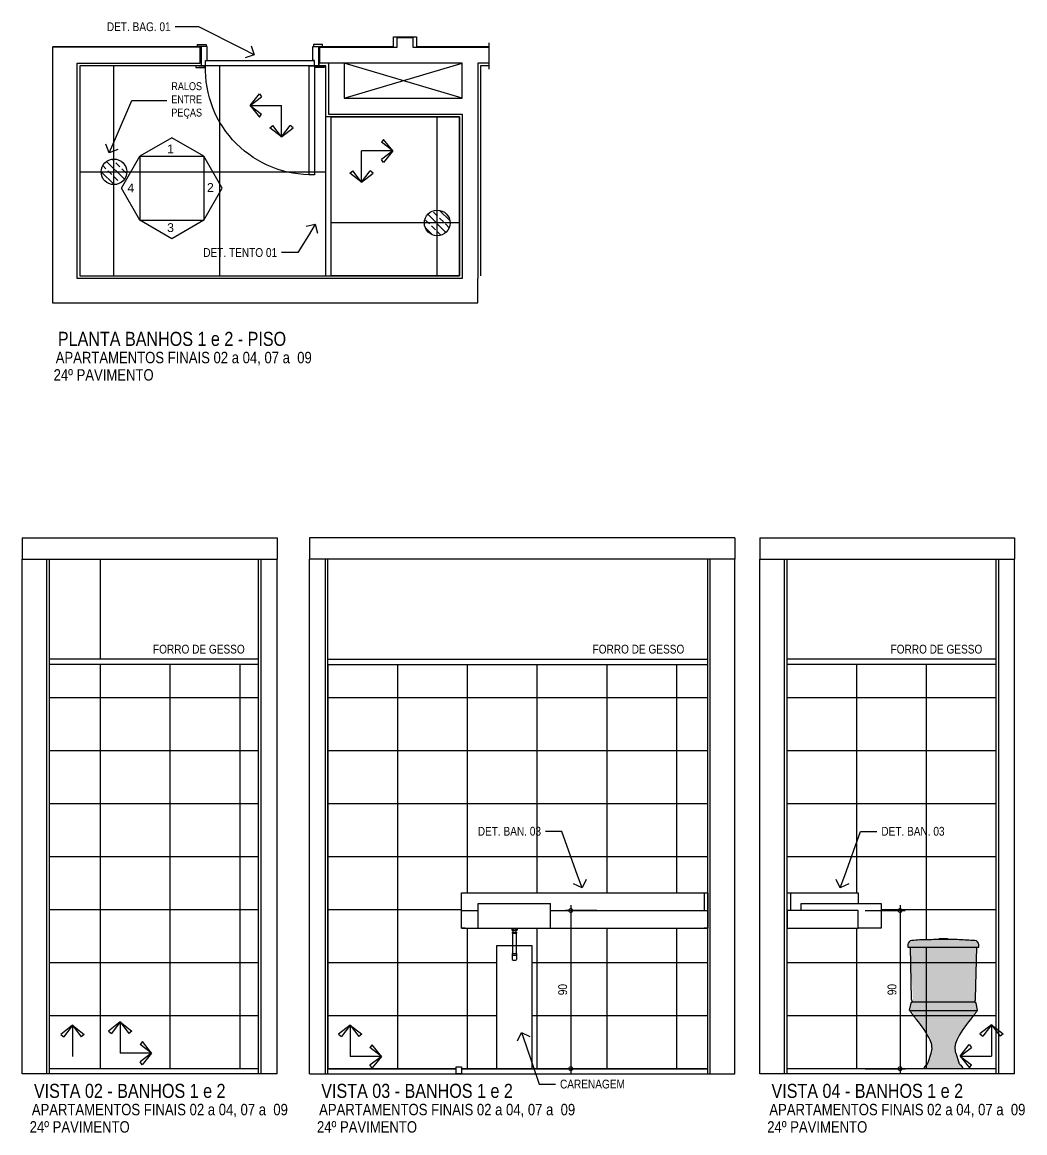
# Model space of a CAD drawing. Header units: metres. Extents: x 3 to 168, y -142 to 28.
# Drawn here: x 42.91 to 48.62, y -23.58 to -17.26 of the extents above; entities that cross this region are included whole.
import ezdxf
from ezdxf import colors
from ezdxf.entities.mleader import LeaderData, LeaderLine
from ezdxf.math import Vec2, Vec3

# ---------------------------------------------------------------- set-up
doc = ezdxf.new("R2010")
doc.units = ezdxf.units.M
doc.linetypes.add('DASHDOT', pattern=[1, 0.5, -0.25, 0, -0.25])
doc.linetypes.add('DASHEDX2', pattern=[1.5, 1, -0.5])
for name, color, linetype in [('AI-Marcenaria', 2, 'Continuous'), ('ARQ-ALV ACAB', 4, 'Continuous'), ('ARQ-ALV OSSO', 5, 'Continuous'), ('ARQ-AUX', 7, 'Continuous'), ('ARQ-AUX1', 1, 'Continuous'), ('ARQ-AUX2', 2, 'Continuous'), ('ARQ-CAX @ 1', 1, 'Continuous'), ('ARQ-CERÂMICA', 7, 'Continuous'), ('ARQ-DIM', 2, 'Continuous'), ('ARQ-PRJ', 7, 'DASHEDX2'), ('ARQ-SIM', 1, 'Continuous'), ('ARQ-TXT', 2, 'Continuous')]:
    doc.layers.add(name, color=color, linetype=linetype)
doc.styles.add('Adesa', font='ARIALN.TTF')
doc.styles.add('Arial', font='arial.ttf')
doc.dimstyles.new('ADESA 1-0025', dxfattribs={"dimtxt": 0.05, "dimasz": 0.045, "dimexe": 0.03, "dimexo": 0.04, "dimgap": 0.02, "dimtad": 1, "dimtoh": 1, "dimdec": 0, "dimlfac": 100, "dimzin": 4, "dimtxsty": 'Adesa', "dimblk": 'DOTSMALL', "dimcen": 1, "dimdle": 0.03, "dimclrd": 1, "dimclre": 1, "dimclrt": 256, "dimazin": 1, "dimtm": 1e-09, "dimtfac": 1, "dimtdec": 0, "dimtix": 1, "dimtmove": 2, "dimatfit": 0, "dimldrblk": 'DOTSMALL', "dimfxl": 0.8, "dimtvp": 2, "dimtolj": 1, "dimtzin": 0, "dimarcsym": 0})
pattern_1 = [(0, (43.3565, -23.2128), (0, 0.301625), [])]

# ---------------------------------------------------------------- blocks, each defined once
blk = doc.blocks.new('*U64')
for points in [[(-0.045, -0.03), (0.005, -0.03), (0.005, -0.04), (-0.045, -0.04)], [(0.665, -0.03), (0.615, -0.03), (0.615, -0.04), (0.665, -0.04)], [(-0.055, -0.16), (-0.005, -0.16), (-0.005, -0.15), (-0.055, -0.15)], [(0, -0.15), (0, -0.77), (0.03, -0.77), (0.03, -0.15)], [(0.675, -0.16), (0.625, -0.16), (0.625, -0.15), (0.675, -0.15)]]:
    blk.add_lwpolyline(points, close=True)
for points in [[(-0.04, -0.15), (0, -0.15), (0, -0.12), (0.01, -0.12), (0.01, -0.04), (-0.025, -0.04), (-0.025, -0.15)], [(0.66, -0.15), (0.62, -0.15), (0.62, -0.12), (0.61, -0.12), (0.61, -0.04), (0.645, -0.04), (0.645, -0.15)]]:
    blk.add_lwpolyline(points)
at = {"layer": 'ARQ-PRJ'}
blk.add_arc((0.0179, -0.1679), 0.6024, 268.29865, 1.70135, dxfattribs=at)
blk = doc.blocks.new('VISTA')
at = {"layer": 'ARQ-SIM'}
blk.add_lwpolyline([(-0.00525, -0.00909), (-0.00525, 0.00909), (0, 0)], close=True, dxfattribs=at)
at = {"layer": 'ARQ-SIM', "color": 5, "style": 'Adesa'}
blk.add_attdef('4', (-0.0019, -0.00135), '', height=0.0025, rotation=90, dxfattribs=at)
blk = doc.blocks.new('_Open90')
at = {"color": 0, "linetype": 'ByBlock', "lineweight": -2}
for p, q in [((0, 0), (-1, 0)), ((-0.5, 0.5), (0, 0)), ((0, 0), (-0.5, -0.5))]:
    blk.add_line(p, q, dxfattribs=at)
blk = doc.blocks.new('CP929_e')
h = blk.add_hatch(color=255)
h.dxf.hatch_style = 1
edge = h.paths.add_edge_path()
edge.add_line((-0.2008, 0.6911), (0.2008, 0.6911))
edge.add_line((0.2008, 0.6911), (0.2007, 0.706))
edge.add_arc((0.1775, 0.7059), 0.0232, 0.37381, 87.22967)
edge.add_arc((0.8026, 13.6236), 12.9097, 266.83094, 267.22967, ccw=False)
edge.add_arc((0.0251, -0.4194), 1.1548, 86.83094, 91.20233)
edge.add_arc((-0.2136, 10.9563), 10.2234, 270.68894, 271.20233, ccw=False)
edge.add_arc((-0.0771, -0.395), 1.1287, 90.68894, 95.2506)
edge.add_arc((-0.1791, 0.7056), 0.0234, 93.36347, 179.03178)
edge.add_line((-0.2025, 0.706), (-0.2026, 0.6928))
edge.add_line((-0.2026, 0.6928), (-0.2026, 0.6911))
edge.add_line((-0.2026, 0.6911), (-0.2008, 0.6911))
h = blk.add_hatch(color=255)
h.dxf.hatch_style = 1
h.paths.add_polyline_path([(0.19, 0.6911), (-0.19, 0.6911), (-0.183, 0.3966, 0.27163), (-0.1728, 0.38), (0.1728, 0.38, 0.27163), (0.183, 0.3966)])
edge = h.paths.add_edge_path()
edge.add_arc((0.1762, 0.3722), 0.0079, 11.58741, 90, ccw=False)
edge.add_line((0.1839, 0.3737), (0.1925, 0.3322))
edge.add_arc((0.19, 0.3317), 0.00247, -35.4858, 11.58741, ccw=False)
edge.add_arc((-0.451, 0.7887), 0.7897, 319.89583, 324.51388, ccw=False)
edge.add_arc((0.6061, -0.1016), 0.5923, 139.89614, 153.63505)
edge.add_arc((0.1638, 0.1176), 0.0987, 153.63507, 197.83963)
edge.add_line((0.0699, 0.0874), (0.0868, 0.0348))
edge.add_arc((0.1103, 0.0423), 0.0247, 197.84053, 235.7698)
edge.add_arc((0.0909, 0.0138), 0.00987, 34.0222, 55.76888, ccw=False)
edge.add_line((0.099, 0.0193), (0.1079, 0.0062))
edge.add_arc((0.1046, 0.0039), 0.00395, -90, 34.0313, ccw=False)
edge.add_line((0.1046, 0), (-0.1046, 0))
edge.add_arc((-0.1046, 0.0039), 0.00395, 145.96868, 270, ccw=False)
edge.add_line((-0.1079, 0.0062), (-0.099, 0.0193))
edge.add_arc((-0.0909, 0.0138), 0.00987, 124.22894, 145.97562, ccw=False)
edge.add_arc((-0.1103, 0.0423), 0.0247, 304.23111, 342.16038)
edge.add_line((-0.0868, 0.0348), (-0.0699, 0.0874))
edge.add_arc((-0.1638, 0.1176), 0.0987, 342.16044, 386.36499)
edge.add_arc((-0.6061, -0.1016), 0.5923, 26.36501, 40.10392)
edge.add_arc((0.451, 0.7887), 0.7897, 215.48579, 220.10384, ccw=False)
edge.add_arc((-0.19, 0.3317), 0.00247, 168.41164, 215.48486, ccw=False)
edge.add_line((-0.1925, 0.3322), (-0.1839, 0.3737))
edge.add_arc((-0.1762, 0.3722), 0.0079, 90, 168.41258, ccw=False)
edge.add_line((-0.1762, 0.38), (0.1762, 0.38))
edge = h.paths.add_edge_path()
edge.add_line((-0.19, 0.6911), (-0.183, 0.3966))
edge.add_arc((-0.1638, 0.3971), 0.0192, 181.31394, 242.15362)
edge = h.paths.add_edge_path()
edge.add_arc((-0.0018, -1.831), 2.5662, 89.96087, 93.97274)
edge.add_arc((-0.1782, 0.7056), 0.0234, 93.36347, 179.03178)
edge.add_line((-0.2016, 0.706), (-0.2017, 0.6928))
edge.add_arc((-0.1999, 0.6928), 0.00174, 180.28545, 270.64961)
edge.add_line((-0.1999, 0.6911), (-0.1971, 0.6911))
edge.add_line((-0.1971, 0.6911), (0.1971, 0.6911))
edge.add_line((0.1971, 0.6911), (0.1999, 0.6911))
edge.add_arc((0.1999, 0.6928), 0.00174, 269.3504, 359.71454)
edge.add_line((0.2017, 0.6928), (0.2016, 0.706))
edge.add_arc((0.1782, 0.7056), 0.0234, 0.96759, 86.6359)
edge.add_arc((0.0018, -1.8311), 2.5662, 86.02734, 90.03922)
for points in [[(-0.2008, 0.6911), (0.2008, 0.6911), (0.2007, 0.706, 0.398231), (0.1787, 0.729, -0.00174), (0.0889, 0.7337, 0.019076), (0.0009, 0.7352, -0.00224), (-0.0907, 0.7337, 0.019907), (-0.1804, 0.729, 0.39224), (-0.2025, 0.706), (-0.2026, 0.6928), (-0.2026, 0.6911)], [(0.1762, 0.38, -0.356146), (0.1839, 0.3737), (0.1925, 0.3322, -0.208334), (0.1921, 0.3302, -0.020153), (0.1531, 0.2799, 0.060019), (0.0754, 0.1614, 0.195307), (0.0699, 0.0874), (0.0868, 0.0348, 0.167025), (0.0964, 0.0219, -0.095174), (0.099, 0.0193), (0.1079, 0.0062, -0.601047), (0.1046, 0), (-0.1046, 0, -0.601047), (-0.1079, 0.0062), (-0.099, 0.0193, -0.095174), (-0.0964, 0.0219, 0.167025), (-0.0868, 0.0348), (-0.0699, 0.0874, 0.195307), (-0.0754, 0.1614, 0.060019), (-0.1531, 0.2799, -0.020153), (-0.1921, 0.3302, -0.208334), (-0.1925, 0.3322), (-0.1839, 0.3737, -0.356146), (-0.1762, 0.38)]]:
    blk.add_lwpolyline(points, format="xyb", close=True)
at = {"ltscale": 0.016708}
blk.add_lwpolyline([(-0.0237, 0.7353), (-0.0237, 0.7386, -0.407176), (-0.0218, 0.7406, -0.006022), (0, 0.7409, -0.006022), (0.0218, 0.7406, -0.407176), (0.0237, 0.7386), (0.0237, 0.7352)], format="xyb", dxfattribs=at)
for points in [[(-0.19, 0.6911), (-0.183, 0.3966, 0.27188), (-0.1728, 0.38)], [(0.1728, 0.38, 0.27188), (0.183, 0.3966), (0.19, 0.6911)]]:
    blk.add_lwpolyline(points, format="xyb")
for points in [[(-0.19, 0.6911), (0.19, 0.6911)], [(-0.19, 0.3317), (0.19, 0.3317)]]:
    blk.add_lwpolyline(points)
at = {"linetype": 'DASHDOT', "ltscale": 6.24726e-05}
blk.add_lwpolyline([(0.0866, 0.1829), (0.0866, 0.1829)], dxfattribs=at)
blk = doc.blocks.new('PL RALO')
at = {"layer": 'ARQ-AUX2'}
h = blk.add_hatch(dxfattribs=at)
h.set_pattern_fill('BRASS', color=8, scale=0.01, angle=315)
h.set_pattern_definition([(315, (-278.116365, 1040.018154), (0.0449012806, 0.0449012806), []), (315, (-278.093914, 1040.040605), (0.0449012806, 0.0449012806), [0.03175, -0.015875])])
edge = h.paths.add_edge_path()
edge.add_arc((0, 0), 0.0729, 270, 630)
blk.add_circle((0, 0), 0.0729, dxfattribs=at)
blk = doc.blocks.new('Seta para pag.piso')
for p, q in [((0, 0.1126), (-0.0418, 0.0796)), ((0, 0.1126), (-0.0312, 0.0715)), ((0, 0.1126), (0, 0)), ((0, 0.1126), (0.0418, 0.0795)), ((0, 0.1126), (0.0312, 0.0715)), ((-0.1126, 0), (-0.0795, 0.0418)), ((-0.0795, 0.0418), (-0.0715, 0.0312)), ((-0.0418, 0.0796), (-0.0312, 0.0715)), ((0.0418, 0.0795), (0.0312, 0.0715)), ((-0.1126, 0), (-0.0715, 0.0312)), ((-0.1126, 0), (0, 0)), ((-0.1126, 0), (-0.0796, -0.0418)), ((-0.1126, 0), (-0.0715, -0.0312)), ((-0.0796, -0.0418), (-0.0715, -0.0312))]:
    blk.add_line(p, q)
blk = doc.blocks.new('_DotSmall')
at = {"color": 0, "linetype": 'ByBlock', "const_width": 0.5}
blk.add_lwpolyline([(-0.0625, 0, 1), (0.0625, 0, 1)], format="xyb", close=True, dxfattribs=at)
blk = doc.blocks.new('*D599')
at = {"layer": 'ARQ-DIM', "color": 1, "lineweight": -2, "transparency": 16777216}
for p, q in [((46.0319, -22.2828), (46.0319, -23.2428)), ((46.1809, -22.3128), (46.0019, -22.3128)), ((46.1809, -23.2128), (46.0019, -23.2128))]:
    blk.add_line(p, q, dxfattribs=at)
at = {"layer": 'Defpoints', "color": 0, "transparency": 16777216}
for p in [(46.2209, -22.3128), (46.0319, -23.2128), (46.2209, -23.2128)]:
    blk.add_point(p, dxfattribs=at)
at = {"layer": 'ARQ-DIM', "color": 1, "lineweight": -2, "transparency": 16777216, "xscale": 0.045, "yscale": 0.045, "zscale": 0.045}
for p, rotation in [((46.0319, -22.3128), 90), ((46.0319, -23.2128), 270)]:
    blk.add_blockref('_DotSmall', p, dxfattribs=dict(at, rotation=rotation))
at = {"layer": 'ARQ-DIM', "transparency": 16777216, "insert": (45.9864, -22.7628), "char_height": 0.05, "attachment_point": 5, "rotation": 90, "style": 'Adesa'}
blk.add_mtext('\\A1;90', dxfattribs=at)
blk = doc.blocks.new('*D600')
at = {"layer": 'ARQ-DIM', "color": 1, "lineweight": -2, "transparency": 16777216}
for p, q in [((47.9054, -22.2828), (47.9054, -23.2428)), ((47.7073, -22.3128), (47.9354, -22.3128)), ((47.7073, -23.2128), (47.9354, -23.2128))]:
    blk.add_line(p, q, dxfattribs=at)
at = {"layer": 'Defpoints', "color": 0, "transparency": 16777216}
for p in [(47.6673, -22.3128), (47.6673, -23.2128), (47.9054, -23.2128)]:
    blk.add_point(p, dxfattribs=at)
at = {"layer": 'ARQ-DIM', "color": 1, "lineweight": -2, "transparency": 16777216, "xscale": 0.045, "yscale": 0.045, "zscale": 0.045}
for p, rotation in [((47.9054, -22.3128), 90), ((47.9054, -23.2128), 270)]:
    blk.add_blockref('_DotSmall', p, dxfattribs=dict(at, rotation=rotation))
at = {"layer": 'ARQ-DIM', "transparency": 16777216, "insert": (47.8599, -22.7628), "char_height": 0.05, "attachment_point": 5, "rotation": 90, "style": 'Adesa'}
blk.add_mtext('\\A1;90', dxfattribs=at)
blk = doc.blocks.new('A$C6d6dbca2')
for p, q in [((0.0661, 0.1781), (0, 0.1259)), ((0.0661, 0.1781), (0.0168, 0.1131)), ((0.0661, 0.1781), (0.0661, 0)), ((0.0661, 0.1781), (0.1323, 0.1259)), ((0.0661, 0.1781), (0.1155, 0.1132)), ((0, 0.1259), (0.0168, 0.1131)), ((0.1323, 0.1259), (0.1155, 0.1132))]:
    blk.add_line(p, q)
blk = doc.blocks.new('AREAS MOLHADAS')
at = {"layer": 'ARQ-CERÂMICA'}
h = blk.add_hatch(dxfattribs=at)
h.set_pattern_fill('NET', color=256, scale=0.19)
h.set_pattern_definition([(0, (44.6389, -17.5056), (0, 0.60325), []), (90, (44.6389, -17.5056), (-0.60325, 4e-17), [])])
h.paths.add_polyline_path([(44.6389, -17.5056), (43.2389, -17.5056), (43.2389, -18.7006), (44.6389, -18.7006)])
h = blk.add_hatch(dxfattribs=at)
h.set_pattern_fill('NET', color=256, scale=0.19)
h.set_pattern_definition([(0, (44.6689, -17.7956), (0, 0.60325), []), (90, (44.6689, -17.7956), (-0.60325, 4e-17), [])])
h.paths.add_polyline_path([(44.6689, -17.7956), (45.3989, -17.7956), (45.3989, -18.7006), (44.6689, -18.7006)])
h = blk.add_hatch(dxfattribs=at)
h.set_pattern_fill('LINE', color=256, scale=0.095)
h.set_pattern_definition(pattern_1)
h.paths.add_polyline_path([(43.3565, -20.9128), (43.0665, -20.9128), (43.0665, -23.2128), (43.3565, -23.2128)])
h = blk.add_hatch(dxfattribs=at)
h.set_pattern_fill('LINE', color=256, scale=0.095)
h.set_pattern_definition(pattern_1)
h.paths.add_polyline_path([(44.2565, -20.9128), (43.3565, -20.9128), (43.3565, -23.2128), (44.2565, -23.2128)])
h = blk.add_hatch(dxfattribs=at)
h.set_pattern_fill('LINE', color=256, scale=0.125, angle=90)
h.set_pattern_definition([(90, (43.3565, -23.2128), (-0.396875, 2e-17), [])])
h.paths.add_polyline_path([(44.2565, -20.9128), (43.3565, -20.9128), (43.3565, -23.2128), (44.2565, -23.2128)])
h = blk.add_hatch(dxfattribs=at)
h.set_pattern_fill('LINE', color=256, scale=0.095)
h.set_pattern_definition([(0, (44.651, -23.2128), (0, 0.301625), [])])
h.paths.add_polyline_path([(46.811, -22.4128), (46.791, -22.4128), (45.7267, -22.4128), (45.7267, -22.4255), (45.7204, -22.4255), (45.7204, -22.4356), (45.723, -22.4356), (45.723, -22.442), (45.7212, -22.442), (45.7212, -22.5128), (45.811, -22.5128), (45.811, -23.1782), (45.8229, -23.2128), (46.811, -23.2128)], flags=17)
h.paths.add_polyline_path([(46.811, -20.9128), (44.651, -20.9128), (44.651, -23.2128), (45.381, -23.2128), (45.381, -23.2028), (45.411, -23.2028), (45.411, -23.2128), (45.611, -23.2128), (45.611, -22.5128), (45.7011, -22.5128), (45.7011, -22.442), (45.6993, -22.442), (45.6993, -22.4356), (45.7028, -22.4255), (45.6965, -22.4255), (45.6965, -22.4128), (45.411, -22.4128), (45.411, -22.2128), (45.431, -22.2128), (46.811, -22.2128)])
h = blk.add_hatch(dxfattribs=at)
h.set_pattern_fill('LINE', color=256, scale=0.125, angle=90)
h.set_pattern_definition([(90, (44.651, -23.2128), (-0.396875, 2e-17), [])])
h.paths.add_polyline_path([(46.811, -22.4128), (45.916, -22.4128), (45.506, -22.4128), (45.411, -22.4128), (45.411, -22.2128), (45.431, -22.2128), (46.811, -22.2128), (46.811, -20.9128), (44.651, -20.9128), (44.651, -23.2128), (45.381, -23.2128), (45.381, -23.2028), (45.411, -23.2028), (45.411, -23.2128), (45.611, -23.2128), (45.611, -22.5128), (45.7011, -22.5128), (45.7011, -22.442), (45.6993, -22.442), (45.6993, -22.4356), (45.7028, -22.4356), (45.7028, -22.4255), (45.6965, -22.4255), (45.6965, -22.416), (45.6978, -22.4128), (45.6978, -22.416), (45.6965, -22.416), (45.6965, -22.4255), (45.7204, -22.4255), (45.7204, -22.4356), (45.723, -22.4356), (45.723, -22.442), (45.7212, -22.442), (45.7212, -22.5128), (45.811, -22.5128), (45.811, -23.1782), (45.8229, -23.2128), (46.811, -23.2128)])
h.paths.add_polyline_path([(45.7267, -22.4255), (45.7267, -22.416), (45.7252, -22.4128), (45.7252, -22.416)], flags=16)
h = blk.add_hatch(dxfattribs=at)
h.set_pattern_fill('LINE', color=256, scale=0.095)
h.set_pattern_definition([(0, (48.4524, -23.2128), (0, 0.301625), [])])
h.paths.add_polyline_path([(48.4524, -20.9128), (47.2624, -20.9128), (47.2624, -22.2128), (47.2824, -22.2128), (47.6673, -22.2128), (47.6673, -22.2728), (47.7973, -22.2728), (47.7973, -22.4128), (47.6673, -22.4128), (47.6673, -22.4128), (47.2624, -22.4128), (47.2624, -23.2128), (48.4524, -23.2128)])
h.paths.add_polyline_path([(48.1533, -22.4776, -0.004524), (48.1741, -22.4761, 0.986583), (48.1742, -22.4722, 0.006022), (48.1524, -22.4719, 0.006022), (48.1306, -22.4722, 1.488388), (48.1307, -22.4781, 0.000551)], flags=16)
h = blk.add_hatch(dxfattribs=at)
h.set_pattern_fill('LINE', color=256, scale=0.125, angle=90)
h.set_pattern_definition([(90, (48.4524, -23.2128), (-0.396875, 2e-17), [])])
h.paths.add_polyline_path([(48.4524, -20.9128), (47.2624, -20.9128), (47.2624, -22.2128), (47.2824, -22.2128), (47.6673, -22.2128), (47.6673, -22.2728), (47.7973, -22.2728), (47.7973, -22.4128), (47.6673, -22.4128), (47.6673, -22.4128), (47.2624, -22.4128), (47.2624, -23.2128), (48.4524, -23.2128)])
h.paths.add_polyline_path([(47.9712, -22.4839, -0.020081), (48.0617, -22.4791, 0.001639), (48.1287, -22.4781), (48.1287, -22.4722, -0.006555), (48.1524, -22.4719, -0.006555), (48.1761, -22.4722), (48.1761, -22.4774, -0.014135), (48.2413, -22.4791, 0.00174), (48.3311, -22.4838, -0.398231), (48.3531, -22.5068), (48.3532, -22.5217), (47.9516, -22.5217), (47.9498, -22.5217), (47.9499, -22.5073, -0.388381)], flags=16)
at = {"ltscale": 0.475}
blk.add_lwpolyline([(47.6673, -22.4078), (47.6673, -22.3128), (47.3478, -22.3128)], dxfattribs=at)
at = {"layer": 'AI-Marcenaria'}
blk.add_lwpolyline([(47.2624, -22.4128), (47.6673, -22.4128), (47.6673, -22.3128), (47.2624, -22.3128)], close=True, dxfattribs=at)
at = {"layer": 'ARQ-ALV ACAB'}
for p, q in [((45.0239, -17.3956), (45.0239, -17.3406)), ((45.0239, -17.3406), (45.1539, -17.3406)), ((45.1539, -17.3406), (45.1539, -17.3956)), ((44.5989, -17.5056), (44.5989, -17.3956)), ((44.5989, -17.3956), (45.0239, -17.3956)), ((45.1539, -17.3956), (45.5676, -17.3956)), ((44.6389, -17.5056), (44.5989, -17.5056)), ((44.6389, -17.7956), (44.6389, -17.5056)), ((45.5676, -17.5056), (45.5189, -17.5056)), ((45.5189, -17.5056), (45.5189, -18.7006)), ((45.3989, -17.7956), (44.6389, -17.7956)), ((45.3989, -18.7006), (45.3989, -17.7956)), ((44.6489, -18.7006), (45.3989, -18.7006)), ((43.0665, -23.2428), (43.0665, -20.3128)), ((44.2565, -23.2428), (44.2565, -20.3128)), ((44.651, -23.2428), (44.651, -20.3128)), ((46.811, -23.2428), (46.811, -20.3128)), ((47.2624, -23.2428), (47.2624, -20.3128)), ((48.4524, -23.2428), (48.4524, -20.3128)), ((44.2565, -23.2128), (43.0665, -23.2128)), ((44.651, -23.2128), (45.381, -23.2128)), ((45.411, -23.2128), (46.811, -23.2128)), ((48.4524, -23.2128), (47.2624, -23.2128))]:
    blk.add_line(p, q, dxfattribs=at)
blk.add_lwpolyline([(43.0832, -17.3956), (43.0982, -17.3956), (43.9289, -17.3956), (43.9289, -17.5056), (43.2389, -17.5056), (43.2389, -18.7006), (44.6489, -18.7006)], dxfattribs=at)
blk.add_lwpolyline([(45.381, -23.2028), (45.411, -23.2028), (45.411, -23.2428), (45.381, -23.2428)], close=True, dxfattribs=at)
at = {"layer": 'ARQ-ALV OSSO'}
for p, q in [((42.9115, -23.2428), (42.9115, -20.3128)), ((43.0515, -23.2428), (43.0515, -20.3128)), ((44.2715, -23.2428), (44.2715, -20.3128)), ((44.3615, -23.2428), (44.3615, -20.3128)), ((44.546, -23.2428), (44.546, -20.3128)), ((44.636, -23.2428), (44.636, -20.3128)), ((46.826, -23.2428), (46.826, -20.3128)), ((46.966, -23.2428), (46.966, -20.3128)), ((47.1074, -23.2428), (47.1074, -20.3128)), ((47.2474, -23.2428), (47.2474, -20.3128)), ((48.4674, -23.2428), (48.4674, -20.3128)), ((48.5574, -23.2428), (48.5574, -20.3128)), ((44.3615, -23.2428), (42.9115, -23.2428)), ((44.546, -23.2428), (46.966, -23.2428)), ((48.5574, -23.2428), (47.1074, -23.2428))]:
    blk.add_line(p, q, dxfattribs=at)
for points in [[(45.4139, -17.4906), (44.6039, -17.4906), (44.6039, -17.4006), (45.0439, -17.4006), (45.0439, -17.3456), (45.1339, -17.3456), (45.1339, -17.4006), (45.5676, -17.4006)], [(43.2239, -17.4006), (43.0839, -17.4006), (43.0839, -18.7156), (43.0839, -18.8556), (45.5039, -18.8556), (45.5039, -18.7156)], [(45.4139, -18.7156), (43.2239, -18.7156), (43.2239, -17.4906), (43.9239, -17.4906), (43.9239, -17.4006), (43.2389, -17.4006), (43.2239, -17.4006)], [(44.6539, -17.4906), (44.6539, -17.7806), (45.4139, -17.7806), (45.4139, -18.7156)], [(45.5676, -17.4906), (45.5039, -17.4906), (45.5039, -18.7156)]]:
    blk.add_lwpolyline(points, dxfattribs=at)
blk.add_lwpolyline([(45.4139, -17.4906), (44.7439, -17.4906), (44.7439, -17.6906), (45.4139, -17.6906)], close=True, dxfattribs=at)
at = {"layer": 'ARQ-AUX'}
blk.add_lwpolyline([(45.5676, -17.5253), (45.5676, -17.3752)], dxfattribs=at)
at = {"layer": 'ARQ-AUX1'}
for p, q in [((44.2565, -20.8828), (43.0665, -20.8828)), ((44.2565, -20.9128), (43.0665, -20.9128)), ((44.651, -20.8828), (46.811, -20.8828)), ((44.651, -20.9128), (46.811, -20.9128)), ((48.4524, -20.8828), (47.2624, -20.8828)), ((48.4524, -20.9128), (47.2624, -20.9128))]:
    blk.add_line(p, q, dxfattribs=at)
for points in [[(43.9539, -17.4756), (44.5739, -17.4756)], [(44.5739, -17.5056), (43.9539, -17.5056)], [(44.6389, -18.7006), (44.6389, -17.7956)], [(44.6689, -18.7006), (44.6689, -17.7956)]]:
    blk.add_lwpolyline(points, dxfattribs=at)
blk.add_lwpolyline([(45.611, -22.5128), (45.811, -22.5128), (45.811, -23.2128), (45.611, -23.2128)], close=True, dxfattribs=at)
at = {"layer": 'ARQ-AUX2'}
for p, q in [((42.9115, -20.1928), (44.3615, -20.1928)), ((46.966, -20.1928), (44.546, -20.1928)), ((47.1074, -20.1928), (48.5574, -20.1928)), ((42.9115, -20.3128), (44.3615, -20.3128)), ((43.3565, -20.8828), (43.3565, -20.3128)), ((46.966, -20.3128), (44.546, -20.3128)), ((47.1074, -20.3128), (48.5574, -20.3128)), ((43.3565, -23.2128), (43.3565, -20.9128)), ((45.411, -22.2128), (46.811, -22.2128)), ((45.411, -22.4128), (45.411, -22.2128)), ((45.411, -22.2128), (45.431, -22.2128)), ((46.791, -22.2128), (46.791, -22.3128)), ((45.506, -22.2728), (45.916, -22.2728)), ((45.506, -22.4128), (45.506, -22.2728)), ((45.916, -22.4128), (45.916, -22.2728)), ((45.411, -22.3128), (45.506, -22.3128)), ((45.916, -22.3128), (46.811, -22.3128)), ((45.411, -22.4128), (46.811, -22.4128)), ((45.431, -22.4128), (45.411, -22.4128)), ((45.6965, -22.416), (45.7267, -22.416)), ((45.6965, -22.416), (45.6965, -22.4255)), ((45.6965, -22.4255), (45.7267, -22.4255)), ((45.6978, -22.4128), (45.6978, -22.416)), ((45.7028, -22.416), (45.7028, -22.4255)), ((45.7028, -22.4255), (45.7028, -22.4356)), ((45.7204, -22.416), (45.7204, -22.4255)), ((45.7204, -22.4255), (45.7204, -22.4361)), ((45.7252, -22.4128), (45.7252, -22.416)), ((45.7267, -22.416), (45.7267, -22.4255)), ((45.6993, -22.4356), (45.6993, -22.442)), ((45.6993, -22.4356), (45.723, -22.4356)), ((45.6993, -22.442), (45.723, -22.442)), ((45.7011, -22.442), (45.7011, -22.5572)), ((45.7212, -22.442), (45.7212, -22.5572)), ((45.723, -22.4356), (45.723, -22.442)), ((45.6985, -22.5572), (45.6985, -22.5666)), ((45.6985, -22.5572), (45.7236, -22.5572)), ((45.7236, -22.5572), (45.7236, -22.5666)), ((45.6985, -22.5666), (45.7236, -22.5666)), ((45.6997, -22.5666), (45.6997, -22.5914)), ((45.7228, -22.5666), (45.7228, -22.5914))]:
    blk.add_line(p, q, dxfattribs=at)
for points in [[(42.9115, -20.1928), (42.9115, -20.3128)], [(44.3615, -20.1928), (44.3615, -20.3128)], [(44.546, -20.1928), (44.546, -20.3128)], [(46.966, -20.1928), (46.966, -20.3128)], [(47.1074, -20.1928), (47.1074, -20.3128)], [(48.5574, -20.1928), (48.5574, -20.3128)], [(46.791, -22.2128), (46.811, -22.2128), (46.811, -22.4128), (46.791, -22.4128)], [(47.5673, -22.3128), (47.5673, -22.3128), (47.2624, -22.3128), (47.2624, -22.2128), (47.3857, -22.2128)], [(47.2824, -22.2128), (47.6673, -22.2128), (47.6673, -22.2728)], [(47.3478, -22.3128), (47.3424, -22.3128), (47.3424, -22.2728), (47.7973, -22.2728), (47.7973, -22.4128), (47.6673, -22.4128)]]:
    blk.add_lwpolyline(points, dxfattribs=at)
blk.add_lwpolyline([(47.2624, -22.2128), (47.2824, -22.2128), (47.2824, -22.3128), (47.2624, -22.3128)], close=True, dxfattribs=at)
blk.add_arc((45.7112, -22.5799), 0.0163, 225, 315, dxfattribs=at)
at = {"layer": 'ARQ-CERÂMICA'}
for points in [[(44.6389, -17.5056), (43.2389, -17.5056), (43.2389, -18.7006), (44.6389, -18.7006)], [(44.6689, -17.7956), (45.3989, -17.7956), (45.3989, -18.7006), (44.6689, -18.7006)]]:
    blk.add_lwpolyline(points, close=True, dxfattribs=at)
at = {"layer": 'ARQ-SIM'}
for points in [[(45.4139, -17.6906), (44.7439, -17.4906)], [(44.7439, -17.6906), (45.4139, -17.4906)]]:
    blk.add_lwpolyline(points, dxfattribs=at)
at = {"layer": 'ARQ-AUX2'}
blk.add_blockref('CP929_e', (48.1524, -23.2128), dxfattribs=at)
at = {"layer": 'ARQ-CAX @ 1', "xscale": -1}
blk.add_blockref('*U64', (44.5739, -17.3556), dxfattribs=at)
at = {"layer": 'ARQ-CERÂMICA', "yscale": 1.58230973583663, "zscale": 1.58230973583663}
for p, xscale, rotation in [((44.3865, -17.7323), -1.58230973583663, 180), ((44.8416, -17.9907), 1.58230973583663, 180), ((43.469, -23.1251), 1.58230973583663, 270), ((44.7767, -23.1426), 1.58230973583663, 270), ((48.4255, -23.1412), -1.58230973583663, 90)]:
    blk.add_blockref('Seta para pag.piso', p, dxfattribs=dict(at, xscale=xscale, rotation=rotation))
at = {"layer": 'ARQ-CERÂMICA'}
for name, p in [('PL RALO', (43.4333, -18.1094)), ('PL RALO', (45.2724, -18.4002)), ('A$C6d6dbca2', (43.1309, -23.1439))]:
    blk.add_blockref(name, p, dxfattribs=at)
at = {"layer": 'ARQ-SIM', "ltscale": 0.03}
ref = blk.add_blockref('VISTA', (43.7629, -17.916), dxfattribs=dict(at, xscale=-20.00000000011565, yscale=20.00000000011565, zscale=20.00000000011565, rotation=270))
ref.add_attrib('4', '1', (43.7358, -18.004), dxfattribs={"color": 3, "height": 0.05, "style": 'Arial'})
ref = blk.add_blockref('VISTA', (43.476, -18.2029), dxfattribs=dict(at, xscale=20.00000000011565, yscale=20.00000000011565, zscale=20.00000000011565, rotation=180))
ref.add_attrib('4', '4', (43.51, -18.2259), dxfattribs={"color": 3, "height": 0.05, "style": 'Arial'})
ref = blk.add_blockref('VISTA', (44.0497, -18.2029), dxfattribs=dict(at, xscale=-20.00000000011565, yscale=20.00000000011565, zscale=20.00000000011565, rotation=180))
ref.add_attrib('4', '2', (43.9625, -18.2235), dxfattribs={"color": 3, "height": 0.05, "style": 'Arial'})
ref = blk.add_blockref('VISTA', (43.7629, -18.4897), dxfattribs=dict(at, xscale=20.00000000011565, yscale=20.00000000011565, zscale=20.00000000011565, rotation=270))
ref.add_attrib('4', '3', (43.7358, -18.4518), dxfattribs={"color": 3, "height": 0.05, "style": 'Arial'})
at = {"layer": 'ARQ-TXT', "ltscale": 0.5, "style": 'Adesa'}
for s, p in [('PLANTA BANHOS 1 e 2 - PISO', (43.1143, -19.0998)), ('VISTA 02 - BANHOS 1 e 2', (42.9781, -23.3791)), ('VISTA 03 - BANHOS 1 e 2', (44.6127, -23.3791)), ('VISTA 04 - BANHOS 1 e 2', (47.174, -23.3791))]:
    blk.add_text(s, height=0.08, dxfattribs=at).set_placement(p)
at = {"layer": 'ARQ-TXT', "style": 'Adesa'}
for s, height, p in [('APARTAMENTOS FINAIS 02 a 04, 07 a  09', 0.065, (43.1022, -19.1986, 108.9697)), ('24º PAVIMENTO', 0.065, (43.0901, -19.2974, 217.9394)), ('FORRO DE GESSO', 0.05, (43.6555, -20.8505, 108.9697)), ('FORRO DE GESSO', 0.05, (46.1562, -20.8505, 108.9697)), ('FORRO DE GESSO', 0.05, (47.8514, -20.8505, 108.9697)), ('APARTAMENTOS FINAIS 02 a 04, 07 a  09', 0.065, (42.9661, -23.4779, 108.9697)), ('APARTAMENTOS FINAIS 02 a 04, 07 a  09', 0.065, (44.6006, -23.4779, 108.9697)), ('APARTAMENTOS FINAIS 02 a 04, 07 a  09', 0.065, (47.1619, -23.4779, 108.9697)), ('24º PAVIMENTO', 0.065, (42.954, -23.5767, 217.9394)), ('24º PAVIMENTO', 0.065, (44.5885, -23.5767, 217.9394)), ('24º PAVIMENTO', 0.065, (47.1498, -23.5767, 217.9394))]:
    blk.add_text(s, height=height, dxfattribs=at).set_placement(p)
at = {"layer": 'ARQ-DIM'}
for base, p1, p2, picture, middle in [((46.0319, -23.2128), (46.2209, -22.3128), (46.2209, -23.2128), '*D599', (45.9864, -22.7628)), ((47.9054, -23.2128), (47.6673, -22.3128), (47.6673, -23.2128), '*D600', (47.8599, -22.7628))]:
    dim = blk.add_linear_dim(base=base, p1=p1, p2=p2, angle=90, dimstyle='ADESA 1-0025', dxfattribs=at)
    dim.commit()
    dim.dimension.update_dxf_attribs({"geometry": picture, "text_midpoint": middle})
at = {"layer": 'ARQ-SIM'}
ml = blk.add_multileader_mtext('Standard', dxfattribs=at)
ml.set_content('DET. BAG. 01', color=2, style='Adesa')
ml.set_leader_properties(color=256)
ml.set_arrow_properties(name='OPEN90')
ml.build(insert=Vec2(0, 0))
ml.multileader.update_dxf_attribs({"text_left_attachment_type": 2, "text_right_attachment_type": 2, "dogleg_length": 0.2, "arrow_head_size": 0.075})
ctx = ml.context
ctx.base_point, ctx.char_height, ctx.arrow_head_size, ctx.landing_gap_size, ctx.plane_origin = Vec3(43.383, -17.2845), 0.05, 0.075, 0.025, Vec3(44.2433, -17.5695)
ctx.left_attachment, ctx.right_attachment, ctx.text_align_type = 2, 2, 2
notes = []
notes.append((ctx, [(1, (1, 1, 0), (43.9168, -17.2845), (-1, 0), 0.1358, [(0, [(44.2307, -17.4435)], 0, [])])]))
ctx.mtext.insert, ctx.mtext.alignment, ctx.mtext.flow_direction = Vec3(43.756, -17.2586), 3, 5
ml = blk.add_multileader_mtext('Standard', dxfattribs=at)
ml.set_content('RALOS ENTRE PEÇAS', color=2, style='Adesa')
ml.set_leader_properties(color=256)
ml.set_arrow_properties(name='OPEN90')
ml.build(insert=Vec2(0, 0))
ml.multileader.update_dxf_attribs({"text_left_attachment_type": 2, "text_right_attachment_type": 2, "dogleg_length": 0.2, "arrow_head_size": 0.075})
ctx = ml.context
ctx.base_point, ctx.char_height, ctx.arrow_head_size, ctx.landing_gap_size, ctx.plane_origin = Vec3(43.7347, -17.7042), 0.045, 0.075, 0.025, Vec3(43.5345, -18.193)
ctx.left_attachment, ctx.right_attachment = 2, 2
notes.append((ctx, [(0, (1, 1, 0), (43.5347, -17.7042), (1, 0), 0.2, [(0, [(43.407, -18.0017)], 0, [])])]))
ctx.mtext.insert, ctx.mtext.width, ctx.mtext.flow_direction = Vec3(43.7597, -17.5995), 0.142536, 5
ml = blk.add_multileader_mtext('Standard', dxfattribs=at)
ml.set_content('DET. TENTO 01', color=2, style='Adesa')
ml.set_leader_properties(color=256)
ml.set_arrow_properties(name='OPEN90')
ml.build(insert=Vec2(0, 0))
ml.multileader.update_dxf_attribs({"text_left_attachment_type": 2, "text_right_attachment_type": 2, "dogleg_length": 0.2, "arrow_head_size": 0.075})
ctx = ml.context
ctx.base_point, ctx.char_height, ctx.arrow_head_size, ctx.landing_gap_size, ctx.plane_origin = Vec3(43.9313, -18.5693), 0.05, 0.075, 0.025, Vec3(44.5659, -18.5659)
ctx.left_attachment, ctx.right_attachment, ctx.text_align_type = 2, 2, 2
notes.append((ctx, [(0, (1, 1, 0), (44.4786, -18.5693), (-1, 0), 0.0921, [(0, [(44.579, -18.407)], 0, [])])]))
ctx.mtext.insert, ctx.mtext.alignment, ctx.mtext.flow_direction = Vec3(44.3615, -18.5434), 3, 5
ml = blk.add_multileader_mtext('Standard', dxfattribs=at)
ml.set_content('DET. BAN. 03', color=2, style='Adesa')
ml.set_leader_properties(color=256)
ml.set_arrow_properties(name='OPEN90')
ml.build(insert=Vec2(0, 0))
ml.multileader.update_dxf_attribs({"text_left_attachment_type": 2, "text_right_attachment_type": 2, "dogleg_length": 0.2, "arrow_head_size": 0.075})
ctx = ml.context
ctx.base_point, ctx.char_height, ctx.arrow_head_size, ctx.landing_gap_size, ctx.plane_origin = Vec3(45.4851, -21.8624), 0.05, 0.075, 0.025, Vec3(45.6878, -21.1307)
ctx.left_attachment, ctx.right_attachment, ctx.text_align_type = 2, 2, 2
notes.append((ctx, [(1, (1, 1, 0), (45.9807, -21.8624), (-1, 0), 0.093, [(0, [(46.0965, -22.1842)], 0, [])])]))
ctx.mtext.insert, ctx.mtext.alignment, ctx.mtext.flow_direction = Vec3(45.8628, -21.8368), 3, 5
ml = blk.add_multileader_mtext('Standard', dxfattribs=at)
ml.set_content('DET. BAN. 03', color=2, style='Adesa')
ml.set_leader_properties(color=256)
ml.set_arrow_properties(name='OPEN90')
ml.build(insert=Vec2(0, 0))
ml.multileader.update_dxf_attribs({"text_left_attachment_type": 2, "text_right_attachment_type": 2, "dogleg_length": 0.2, "arrow_head_size": 0.075})
ctx = ml.context
ctx.base_point, ctx.char_height, ctx.arrow_head_size, ctx.landing_gap_size, ctx.plane_origin = Vec3(47.774, -21.8624), 0.05, 0.075, 0.025, Vec3(47.974, -21.1307)
ctx.left_attachment, ctx.right_attachment = 2, 2
notes.append((ctx, [(1, (1, 1, 0), (47.681, -21.8624), (1, 0), 0.093, [(0, [(47.5652, -22.1842)], 0, [])])]))
ctx.mtext.insert, ctx.mtext.flow_direction = Vec3(47.799, -21.8368), 5
ml = blk.add_multileader_mtext('Standard', dxfattribs=at)
ml.set_content('CARENAGEM', color=2, style='Adesa')
ml.set_leader_properties(color=256)
ml.set_arrow_properties(name='OPEN90')
ml.build(insert=Vec2(0, 0))
ml.multileader.update_dxf_attribs({"text_left_attachment_type": 2, "text_right_attachment_type": 2, "dogleg_length": 0.2, "arrow_head_size": 0.075})
ctx = ml.context
ctx.base_point, ctx.char_height, ctx.arrow_head_size, ctx.landing_gap_size, ctx.plane_origin = Vec3(45.946, -23.3011), 0.05, 0.075, 0.025, Vec3(44.6386, -22.5695)
ctx.left_attachment, ctx.right_attachment = 2, 2
notes.append((ctx, [(0, (1, 1, 0), (45.8531, -23.3011), (1, 0), 0.093, [(0, [(45.7523, -23.0063)], 0, [])])]))
ctx.mtext.insert, ctx.mtext.flow_direction = Vec3(45.971, -23.2753), 5
for ctx, leaders in notes:
    for number, flags, end, landing, length, lines in leaders:
        leader = LeaderData()
        leader.index, (leader.has_last_leader_line, leader.has_dogleg_vector, leader.attachment_direction) = number, flags
        leader.last_leader_point, leader.dogleg_vector, leader.dogleg_length = Vec3(end), Vec3(landing), length
        for number, points, colour, breaks in lines:
            line = LeaderLine()
            line.index, line.vertices, line.color, line.breaks = number, Vec3.list(points), colors.encode_raw_color(colour), breaks
            leader.lines.append(line)
        ctx.leaders.append(leader)

msp = doc.modelspace()

# ---------------------------------------------------------------- block references
msp.add_blockref('AREAS MOLHADAS', (0, 0))

doc.saveas('drawing.dxf')
